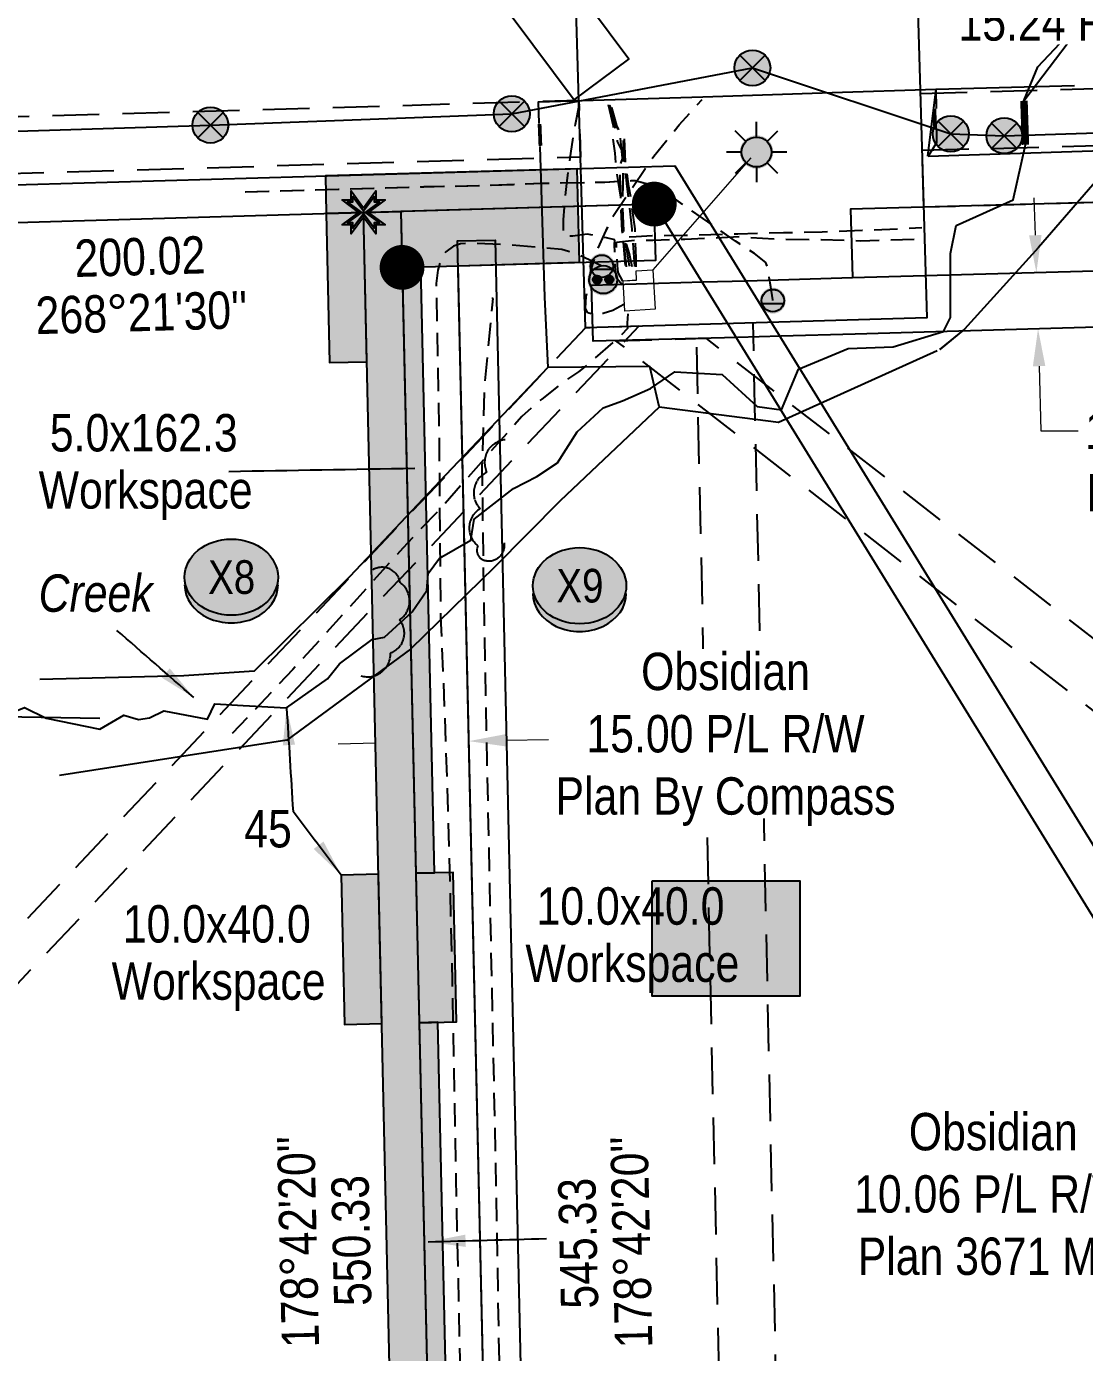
# Model space of a CAD drawing. Extents: x 628501 to 635392, y 5905924 to 5910752.
# Drawn here: x 632006.2 to 632289.5, y 5907118.5 to 5907473.4 of the extents above; entities that cross this region are included whole.
import ezdxf
from ezdxf.enums import TextEntityAlignment as Align

# ---------------------------------------------------------------- set-up
doc = ezdxf.new("R2010")
doc.units = 0
doc.header["$LTSCALE"] = 5
doc.header["$PDSIZE"] = 0.5
for name, pattern in [('0', [1, 1, 0]), ('foc-ACCESSROAD', [3.75, 2.5, -1.25]), ('foc-FLOWLINE', [3.75, 2.5, -1.25]), ('POWERLINE5', [7.8, 2.4, -0.6, 0.6, -0.6, 0.6, -0.6, 2.4]), ('UG_PIPE', [1.875, 1.25, -0.625])]:
    doc.linetypes.add(name, pattern=pattern)
doc.layers.get('Defpoints').update_dxf_attribs({"color": 9})
for name, color, linetype in [('AS-FENCE', 48, 'foc-FENCE'), ('AS-PIPE-UG', 44, 'UG_PIPE'), ('AS-POWER', 104, 'foc-POWER'), ('AS-POWER-EXISTING', 72, 'POWERLINE5'), ('AS-SYMBOL', 7, 'Continuous'), ('AS-UNDERLAY-H', 141, 'Continuous'), ('C-AR', 13, 'foc-ACCESSROAD'), ('C-FLOWLINE', 13, 'foc-FLOWLINE'), ('C-RW', 13, 'Continuous'), ('C-WS', 13, 'foc-ACCESSROAD'), ('C-WS-S', 8, 'Continuous'), ('F-RW', 190, 'Continuous'), ('L-BD', 7, 'Continuous'), ('L-MON', 1, 'Continuous'), ('P-CROSSINGS', 250, 'Continuous'), ('P-IOP3', 10, 'Continuous'), ('P-IOP3-H', 21, 'Continuous'), ('P-LTO', 14, 'Continuous'), ('P-PROPOSED', 10, 'Continuous'), ('P-PROPOSED-H', 21, 'Continuous'), ('P-TEMP-H IOP 3', 41, 'Continuous'), ('P-TEMP_WORKSPACE IOP 3', 46, 'Continuous'), ('T-BUSH', 110, '0'), ('T-CREEK', 160, 'Continuous'), ('T-WATER-T', 170, 'Continuous')]:
    doc.layers.add(name, color=color, linetype=linetype)
for name, color, linetype, lineweight in [('AS-GENERAL', 48, 'Continuous', 18), ('C-AR-T', 13, 'Continuous', 9), ('C-FLOWLINE-T', 13, 'Continuous', 9), ('C-RW-T', 13, 'Continuous', 9), ('P-TEMP-T', 46, 'Continuous', 18), ('T-TIE-T', 201, 'Continuous', 18)]:
    doc.layers.add(name, color=color, linetype=linetype, lineweight=lineweight)
doc.styles.add('80', font='ARIALN.TTF', dxfattribs={"height": 10})
doc.styles.add('80CG', font='ARIALN.TTF', dxfattribs={"height": 10})
doc.styles.add('80L', font='ARIALN.TTF', dxfattribs={"height": 10})
doc.styles.add('Crossing', font='ARIALN.TTF', dxfattribs={"height": 10})
doc.styles.add('foc-LtypeFont', font='ARIALN.TTF', dxfattribs={"height": 7.35})
doc.linetypes.add('foc-FENCE', pattern='A,10,-1,["X",foc-LtypeFont,S=0.2,R=0,X=-0.625,Y=-0.75],-1.24', length=12.24)
doc.linetypes.add('foc-POWER', pattern='A,6,-1,["P",foc-LtypeFont,S=0.2,R=0,X=-0.625,Y=-0.75],-1.24,4', length=12.24)
doc.linetypes.add('foc-POWER_BURIED', pattern='A,10,-1,["P",foc-LtypeFont,S=0.2,R=0,X=-0.425,Y=-0.75],-2', length=13)
doc.linetypes.add('foc-TOPO-flowdirection-NOLINE', pattern='A,0,[">",foc-LtypeFont,S=0.3,R=0,X=0,Y=-0.945],-20,[">",foc-LtypeFont,S=0.3,R=0,X=0,Y=-0.945],0', length=20)
doc.dimstyles.new('Compass 5 000', dxfattribs={"dimscale": 5, "dimtxt": 9, "dimasz": 2, "dimexe": 0.2, "dimexo": 0.0625, "dimgap": 0.5, "dimtad": 0, "dimtih": 1, "dimtoh": 1, "dimzin": 0, "dimdsep": 46, "dimtxsty": '80CG', "dimcen": 0.1, "dimse1": 1, "dimse2": 1, "dimclrd": 256, "dimclrt": 256, "dimaunit": 1, "dimadec": 4, "dimazin": 0, "dimtfac": 0.06, "dimtofl": 0, "dimtmove": 0, "dimatfit": 1, "dimfxl": 0.2, "dimtolj": 1, "dimtzin": 0, "dimlwd": -1, "dimarcsym": 0})

# ---------------------------------------------------------------- blocks, each defined once
blk = doc.blocks.new('POWERPOLE')
h = blk.add_hatch(color=255)
edge = h.paths.add_edge_path()
edge.add_arc((0, 0), 0.96, 0, 360)
at = {"linetype": 'Continuous'}
for p, q in [((0.679, -0.679), (-0.679, 0.679)), ((-0.679, -0.679), (0.679, 0.679))]:
    blk.add_line(p, q, dxfattribs=at)
blk.add_circle((0, 0), 0.96, dxfattribs=at)
blk = doc.blocks.new('*D398')
at = {"layer": 'C-AR-T', "transparency": 16777216}
for p, q in [((631694.14, 5907468.28), (631684.14, 5907468.28)), ((631694.67, 5907450.26), (631694.14, 5907468.28)), ((631695.71, 5907415.04), (631696, 5907405.04))]:
    blk.add_line(p, q, dxfattribs=at)
for points in [[(631696.34, 5907450.31), (631693.01, 5907450.21), (631694.97, 5907440.26)], [(631697.37, 5907415.08), (631694.04, 5907414.99), (631695.41, 5907425.03)]]:
    blk.add_solid(points, dxfattribs=at)
at = {"layer": 'Defpoints', "color": 0, "transparency": 16777216}
for p in [(632065.59, 5907451.13), (631694.97, 5907440.26), (632066.04, 5907435.89)]:
    blk.add_point(p, dxfattribs=at)
at = {"layer": 'C-AR-T', "transparency": 16777216, "insert": (631656.86, 5907468.28), "char_height": 10, "attachment_point": 5, "style": '80CG'}
blk.add_mtext('\\A1;Obsidian\\P15.24 A/R', dxfattribs=at)
blk = doc.blocks.new('*D402')
at = {"layer": 'C-FLOWLINE-T', "transparency": 16777216}
for p, q in [((631960.11, 5907214.73), (631950.11, 5907214.73)), ((631967.38, 5907207.86), (631960.11, 5907214.73)), ((631989.23, 5907187.21), (631996.49, 5907180.34))]:
    blk.add_line(p, q, dxfattribs=at)
for points in [[(631968.52, 5907209.07), (631966.24, 5907206.65), (631974.65, 5907200.99)], [(631990.37, 5907188.42), (631988.08, 5907186), (631981.96, 5907194.08)]]:
    blk.add_solid(points, dxfattribs=at)
at = {"layer": 'Defpoints', "color": 0, "transparency": 16777216}
for p in [(632035.87, 5907265.77), (632043.19, 5907258.86), (631981.96, 5907194.08)]:
    blk.add_point(p, dxfattribs=at)
at = {"layer": 'C-FLOWLINE-T', "transparency": 16777216, "insert": (631898.62, 5907214.73), "char_height": 10, "attachment_point": 5, "style": '80CG'}
blk.add_mtext('\\A1;Obsidian\\P10.06 Flowline R/W', dxfattribs=at)
blk = doc.blocks.new('*D407')
at = {"layer": 'C-FLOWLINE-T', "transparency": 16777216}
for p, q in [((632366.88, 5907482.92), (632356.88, 5907482.92)), ((632367.69, 5907453.65), (632366.88, 5907482.92)), ((632368.66, 5907418.41), (632368.93, 5907408.42))]:
    blk.add_line(p, q, dxfattribs=at)
for points in [[(632369.35, 5907453.7), (632366.02, 5907453.61), (632367.96, 5907443.66)], [(632370.32, 5907418.46), (632366.99, 5907418.37), (632368.38, 5907428.41)]]:
    blk.add_solid(points, dxfattribs=at)
at = {"layer": 'Defpoints', "color": 0, "transparency": 16777216}
for p in [(632367.96, 5907443.66), (632285.67, 5907441.4), (632286.09, 5907426.15)]:
    blk.add_point(p, dxfattribs=at)
at = {"layer": 'C-FLOWLINE-T', "transparency": 16777216, "insert": (632305.39, 5907482.92), "char_height": 10, "attachment_point": 5, "style": '80CG', "bg_fill": 3, "box_fill_scale": 1.1, "bg_fill_color": 256, "bg_fill_true_color": 13158600, "bg_fill_transparency": 0}
blk.add_mtext('\\A1;Obsidian\\P15.24 Flowline R/W', dxfattribs=at)
blk = doc.blocks.new('*D411')
at = {"layer": 'C-RW-T', "transparency": 16777216}
for p, q in [((632348.25, 5907181.87), (632356.77, 5907187.11)), ((632322.65, 5907166.13), (632314.13, 5907160.89)), ((632314.13, 5907160.89), (632304.13, 5907160.89))]:
    blk.add_line(p, q, dxfattribs=at)
for points in [[(632347.38, 5907183.29), (632349.12, 5907180.45), (632339.73, 5907176.63)], [(632321.78, 5907167.55), (632323.52, 5907164.71), (632331.17, 5907171.37)]]:
    blk.add_solid(points, dxfattribs=at)
at = {"layer": 'Defpoints', "color": 0, "transparency": 16777216}
for p in [(632290.47, 5907256.72), (632281.91, 5907251.45), (632339.73, 5907176.63)]:
    blk.add_point(p, dxfattribs=at)
at = {"layer": 'C-RW-T', "transparency": 16777216, "insert": (632265.05, 5907160.89), "char_height": 10, "attachment_point": 5, "style": '80CG'}
blk.add_mtext('\\A1;Obsidian\\P10.06 P/L R/W\\PPlan 3671 MC', dxfattribs=at)
blk = doc.blocks.new('*D412')
at = {"layer": 'C-RW-T', "transparency": 16777216}
for p, q in [((632276.32, 5907417.57), (632276.03, 5907427.57)), ((632277.33, 5907382.53), (632277.82, 5907365.24)), ((632277.82, 5907365.24), (632287.82, 5907365.24))]:
    blk.add_line(p, q, dxfattribs=at)
for points in [[(632277.98, 5907417.62), (632274.65, 5907417.52), (632276.6, 5907407.58)], [(632278.99, 5907382.58), (632275.66, 5907382.48), (632277.04, 5907392.52)]]:
    blk.add_solid(points, dxfattribs=at)
at = {"layer": 'Defpoints', "color": 0, "transparency": 16777216}
for p in [(632295.99, 5907408.13), (632296.42, 5907393.08), (632277.04, 5907392.52)]:
    blk.add_point(p, dxfattribs=at)
at = {"layer": 'C-RW-T', "transparency": 16777216, "insert": (632326.91, 5907365.24), "char_height": 10, "attachment_point": 5, "style": '80CG'}
blk.add_mtext('\\A1;Obsidian\\P15.00 P/L R/W\\PPlan 152 2085', dxfattribs=at)
blk = doc.blocks.new('RISER')
h = blk.add_hatch(color=255)
h.dxf.hatch_style = 1
edge = h.paths.add_edge_path()
edge.add_arc((0, 0), 0.7, 0, 360)
blk.add_hatch(color=13).paths.add_polyline_path([(0.581, -0.15), (-0.581, -0.15, 0.774597)])
at = {"color": 13}
blk.add_line((-0.581, -0.15), (0.581, -0.15), dxfattribs=at)
blk.add_circle((0, 0), 0.6, dxfattribs=at)
blk = doc.blocks.new('GAS')
h = blk.add_hatch(color=255)
h.dxf.hatch_style = 1
edge = h.paths.add_edge_path()
edge.add_arc((0, 0), 0.9, 0, 360)
for p, q in [((0, 0.808), (0, 1.616)), ((-0.571, 0.571), (-1.142, 1.142)), ((0.571, 0.571), (1.142, 1.142)), ((-0.808, 0), (-1.616, 0)), ((1.616, 0), (0.808, 0)), ((-0.571, -0.571), (-1.142, -1.142)), ((1.142, -1.142), (0.571, -0.571)), ((0, -0.808), (0, -1.616))]:
    blk.add_line(p, q)
blk.add_circle((0, 0), 0.8)
blk = doc.blocks.new('PIG')
h = blk.add_hatch(color=255)
h.dxf.hatch_style = 1
edge = h.paths.add_edge_path()
edge.add_arc((0, 0), 0.85, 0, 360)
at = {"layer": 'AS-SYMBOL'}
h = blk.add_hatch(color=13, dxfattribs=at)
h.dxf.hatch_style = 1
h.paths.add_polyline_path([(-0.101, 0.005, 1), (-0.551, 0.005, 1)])
h = blk.add_hatch(color=13, dxfattribs=at)
h.dxf.hatch_style = 1
h.paths.add_polyline_path([(0.101, 0.005, 1), (0.551, 0.005, 1)])
at = {"layer": 'AS-SYMBOL', "color": 13}
for centre, radius in [((0, 0), 0.75), ((-0.326, 0.005), 0.225), ((0.326, 0.005), 0.225)]:
    blk.add_circle(centre, radius, dxfattribs=at)
blk = doc.blocks.new('fdia')
at = {"color": 255, "const_width": 1}
blk.add_lwpolyline([(-0.5, 0, 1), (0.5, 0, 1)], format="xyb", close=True, dxfattribs=at)
blk = doc.blocks.new('Fdiaa')
blk.add_blockref('fdia', (0, 0))
blk = doc.blocks.new('fdib')
at = {"color": 1, "const_width": 1.6}
blk.add_lwpolyline([(-0.4, 0, 1), (0.4, 0, 1)], format="xyb", close=True, dxfattribs=at)
at = {"color": 1}
blk.add_circle((0, 0), 0.8, dxfattribs=at)
blk = doc.blocks.new('Fdibb')
blk.add_blockref('fdib', (0, 0))
blk = doc.blocks.new('fdicc')
for name in ['Fdibb', 'Fdiaa']:
    blk.add_blockref(name, (0, 0))
blk = doc.blocks.new('FDI')
blk.add_blockref('fdicc', (0, 0))
blk = doc.blocks.new('xing2')
h = blk.add_hatch(color=50)
h.dxf.hatch_style = 1
edge = h.paths.add_edge_path()
edge.add_ellipse((0, 0), major_axis=(-12.5, 0), ratio=0.816297, start_angle=0, end_angle=360)
h = blk.add_hatch(color=250)
h.dxf.hatch_style = 1
edge = h.paths.add_edge_path()
edge.add_ellipse((0, -2.05), major_axis=(-12.5, 0), ratio=0.816297, start_angle=0, end_angle=180)
edge.add_line((12.5, -2.05), (12.5, 0))
edge.add_ellipse((0, 0), major_axis=(-12.5, 0), ratio=0.816297, start_angle=0, end_angle=180, ccw=False)
edge.add_line((-12.5, 0), (-12.5, -2.05))
at = {"color": 250}
blk.add_ellipse((0, 0), major_axis=(-12.5, 0), ratio=0.816297, dxfattribs=at)
blk.add_ellipse((0, -2.05), major_axis=(-12.5, 0), ratio=0.816297, start_param=0, end_param=3.141593, dxfattribs=at)
at = {"color": 250, "style": 'Crossing'}
blk.add_attdef('CROSSING', text='', height=9, dxfattribs=at).set_placement((0.09, 0.02), align=Align.MIDDLE_CENTER)
at = {"color": 250, "style": 'Crossing', "flags": 1}
for tag, p in [('OWNER', (0.09, -12.49)), ('DESCRIPTION', (0.09, -25.77)), ('LOCATION', (0.09, -39.3)), ('DWG_REF', (0.09, -52.84))]:
    blk.add_attdef(tag, text='', height=9, dxfattribs=at).set_placement(p, align=Align.MIDDLE_CENTER)
blk = doc.blocks.new('*D549')
at = {"layer": 'C-RW-T', "transparency": 16777216}
for p, q in [((632134.65, 5907282.39), (632146.01, 5907282.64)), ((632099.66, 5907281.6), (632089.66, 5907281.37))]:
    blk.add_line(p, q, dxfattribs=at)
for points in [[(632099.62, 5907283.26), (632099.7, 5907279.93), (632109.66, 5907281.82)], [(632134.61, 5907284.05), (632134.68, 5907280.72), (632124.65, 5907282.16)]]:
    blk.add_solid(points, dxfattribs=at)
at = {"layer": 'Defpoints', "color": 0, "transparency": 16777216}
for p in [(632109.66, 5907281.82), (632110.47, 5907245.9), (632125.46, 5907246.24)]:
    blk.add_point(p, dxfattribs=at)
at = {"layer": 'C-RW-T', "transparency": 16777216, "insert": (632193.37, 5907282.64), "char_height": 10, "attachment_point": 5, "style": '80CG', "bg_fill": 3, "box_fill_scale": 1.1, "bg_fill_color": 256, "bg_fill_true_color": 13158600, "bg_fill_transparency": 0}
blk.add_mtext('\\A1;Obsidian\\P15.00 P/L R/W\\PPlan By Compass', dxfattribs=at)
blk = doc.blocks.new('FH WS LABEL')
at = {"layer": 'P-TEMP-T', "style": '80'}
for tag, p in [('SIZE_001', (-25.49, 3.38)), ('Workspace_001', (-28.48, -11.93))]:
    blk.add_attdef(tag, p, '', height=10, dxfattribs=at)
blk = doc.blocks.new('TEMP')
h = blk.add_hatch(color=255)
h.dxf.hatch_style = 1
h.paths.add_polyline_path([(0, 0.251), (-0.666, 1.152), (-0.666, 0.666), (-1.152, 0.666), (-0.251, 0), (-1.152, -0.666), (-0.666, -0.666), (-0.666, -1.152), (0, -0.251), (0.666, -1.152), (0.666, -0.666), (1.152, -0.666), (0.251, 0), (1.152, 0.666), (0.666, 0.666), (0.666, 1.152)])
h.paths.add_polyline_path([(0.566, 0.849), (0.566, 0.566), (0.849, 0.566), (0.083, 0), (0.849, -0.566), (0.566, -0.566), (0.566, -0.849), (0, -0.083), (-0.566, -0.849), (-0.566, -0.566), (-0.849, -0.566), (-0.083, 0), (-0.849, 0.566), (-0.566, 0.566), (-0.566, 0.849), (0, 0.083)], flags=16)
h = blk.add_hatch(color=1)
h.dxf.hatch_style = 1
h.paths.add_polyline_path([(0, 0.083), (-0.566, 0.849), (-0.566, 0.566), (-0.849, 0.566), (-0.083, 0), (-0.849, -0.566), (-0.566, -0.566), (-0.566, -0.849), (0, -0.083), (0.566, -0.849), (0.566, -0.566), (0.849, -0.566), (0.083, 0), (0.849, 0.566), (0.566, 0.566), (0.566, 0.849)])
at = {"color": 1}
for p, q in [((-0.083, 0), (0.083, 0)), ((0, 0.083), (0, -0.083))]:
    blk.add_line(p, q, dxfattribs=at)
at = {"color": 255, "flags": 128}
blk.add_lwpolyline([(-0.251, 0), (-1.152, 0.666), (-0.666, 0.666), (-0.666, 1.152), (0, 0.251), (0.666, 1.152), (0.666, 0.666), (1.152, 0.666), (0.251, 0), (1.152, -0.666), (0.666, -0.666), (0.666, -1.152), (0, -0.251), (-0.666, -1.152), (-0.666, -0.666), (-1.152, -0.666)], close=True, dxfattribs=at)
at = {"color": 1, "flags": 128}
blk.add_lwpolyline([(-0.083, 0), (-0.849, 0.566), (-0.566, 0.566), (-0.566, 0.849), (0, 0.083), (0.566, 0.849), (0.566, 0.566), (0.849, 0.566), (0.083, 0), (0.849, -0.566), (0.566, -0.566), (0.566, -0.849), (0, -0.083), (-0.566, -0.849), (-0.566, -0.566), (-0.849, -0.566)], close=True, dxfattribs=at)

msp = doc.modelspace()

# ---------------------------------------------------------------- hatches: boundary and pattern name
at = {"layer": 'AS-UNDERLAY-H'}
h = msp.add_hatch(color=256, dxfattribs=at)
h.dxf.hatch_style = 1
h.paths.add_polyline_path([(632173.687, 5907244.736), (632213.239, 5907244.736), (632213.239, 5907213.864), (632173.687, 5907213.864)])
at = {"layer": 'P-IOP3-H'}
h = msp.add_hatch(color=256, dxfattribs=at)
h.dxf.hatch_style = 1
h.paths.add_polyline_path([(632119.108, 5906863.951), (632106.444, 5907423.96), (632096.451, 5907423.674), (632108.89, 5906873.643), (631666.084, 5906860.23), (631667.283, 5906820.663), (631677.275, 5906820.961), (631676.379, 5906850.54)])
at = {"layer": 'P-PROPOSED-H'}
h = msp.add_hatch(color=256, dxfattribs=at)
h.dxf.hatch_style = 1
h.paths.add_polyline_path([(631676.379, 5906850.54), (632119.108, 5906863.951), (632106.444, 5907423.96), (632096.451, 5907423.674), (632108.89, 5906873.643), (631666.084, 5906860.23), (631668.316, 5906786.562), (631619.336, 5906785.2), (631619.613, 5906775.207), (631678.612, 5906776.848)])
at = {"layer": 'P-TEMP-H IOP 3'}
h = msp.add_hatch(color=256, dxfattribs=at)
h.dxf.hatch_style = 1
h.paths.add_polyline_path([(632086.458, 5907423.388), (632106.444, 5907423.96), (632106.783, 5907408.966), (632154.317, 5907410.328), (632153.608, 5907435.371), (632086.231, 5907433.439)])
h = msp.add_hatch(color=256, dxfattribs=at)
h.dxf.hatch_style = 1
h.paths.add_polyline_path([(632096.451, 5907423.674), (632086.458, 5907423.388), (632087.361, 5907383.471), (632097.355, 5907383.697)])
h = msp.add_hatch(color=256, dxfattribs=at)
h.dxf.hatch_style = 1
h.paths.add_polyline_path([(632106.783, 5907408.966), (632110.451, 5907246.779), (632115.448, 5907246.892), (632111.78, 5907409.109)])
h = msp.add_hatch(color=256, dxfattribs=at)
h.dxf.hatch_style = 1
h.paths.add_polyline_path([(632090.462, 5907246.327), (632091.366, 5907206.35), (632101.361, 5907206.576), (632100.457, 5907246.553)])
h = msp.add_hatch(color=256, dxfattribs=at)
h.dxf.hatch_style = 1
h.paths.add_polyline_path([(632110.451, 5907246.779), (632111.355, 5907206.802), (632121.349, 5907207.028), (632120.445, 5907247.005)])
h = msp.add_hatch(color=256, dxfattribs=at)
h.dxf.hatch_style = 1
h.paths.add_polyline_path([(632111.355, 5907206.802), (632119.108, 5906863.951), (631676.379, 5906850.54), (631676.833, 5906835.552), (631681.829, 5906835.703), (631681.527, 5906845.695), (632124.217, 5906859.105), (632116.352, 5907206.915)])

# ---------------------------------------------------------------- linework, layer by layer
at = {"layer": 'AS-FENCE', "flags": 128}
for points in [[(632143.471, 5907447.499), (632143.301, 5907453.244), (632187.269, 5907454.622), (632221.917, 5907455.753), (632249.66, 5907456.632), (632249.765, 5907451.468)], [(632143.472, 5907447.502), (632143.302, 5907453.247), (632187.27, 5907454.624), (632221.918, 5907455.756), (632249.662, 5907456.635), (632249.766, 5907451.47)], [(632247.549, 5907438.697), (632249.772, 5907456.652), (632286.841, 5907457.63)], [(632249.771, 5907456.65), (632286.84, 5907457.628)], [(632249.847, 5907445.854), (632249.88, 5907442.277), (632247.582, 5907438.728)], [(632249.848, 5907445.857), (632249.881, 5907442.279), (632247.583, 5907438.73)], [(632145.844, 5907382.206), (632144.951, 5907400.966), (632143.71, 5907441.319)], [(632145.845, 5907382.209), (632144.952, 5907400.968), (632143.711, 5907441.322)], [(632247.582, 5907438.728), (632299.849, 5907440.404)], [(632299.849, 5907440.404), (632277.139, 5907414.26), (632257.366, 5907392.395), (632250.703, 5907386.956)], [(632299.85, 5907440.407), (632277.14, 5907414.262), (632257.367, 5907392.397), (632250.704, 5907386.958)], [(632250.07, 5907386.639), (632207.563, 5907367.429), (632175.577, 5907371.549), (632149.098, 5907346.499), (632131.504, 5907328.689), (632109.001, 5907306.775), (632075.877, 5907282.419), (632015.074, 5907272.95)], [(632250.071, 5907386.642), (632207.564, 5907367.431), (632175.578, 5907371.552), (632149.099, 5907346.502), (632131.505, 5907328.691), (632109.002, 5907306.777), (632075.878, 5907282.421), (632015.075, 5907272.953)], [(632175.596, 5907371.731), (632173.076, 5907382.397), (632145.829, 5907382.143), (632118.425, 5907353.39), (632092.814, 5907326.264), (632067.216, 5907300.865), (632048.335, 5907299.644), (632009.78, 5907298.685)], [(632175.597, 5907371.733), (632173.078, 5907382.399), (632145.83, 5907382.145), (632118.426, 5907353.392), (632092.815, 5907326.267), (632067.217, 5907300.867), (632048.335, 5907299.646), (632009.781, 5907298.687)]]:
    msp.add_lwpolyline(points, dxfattribs=at)
at = {"layer": 'AS-GENERAL', "flags": 128}
for points, const_width in [([(632273.277, 5907453.532), (632273.656, 5907441.788)], 1.999), ([(632249.29, 5907451.394), (632249.5, 5907445.852)], 1), ([(632143.583, 5907447.318), (632143.815, 5907441.492)], 1)]:
    msp.add_lwpolyline(points, dxfattribs=dict(at, const_width=const_width))
for points in [[(632273.658, 5907441.79), (632273.278, 5907453.534)], [(632200.137, 5907438.328), (632173.897, 5907408.274), (632174.561, 5907397.782), (632166.427, 5907397.276), (632165.932, 5907405.337), (632169.564, 5907405.587), (632169.454, 5907408.005)]]:
    msp.add_lwpolyline(points, dxfattribs=at)
msp.add_lwpolyline([(632169.453, 5907408.002), (632173.896, 5907408.271), (632174.56, 5907397.779), (632166.426, 5907397.274), (632165.931, 5907405.335), (632169.563, 5907405.584), (632169.453, 5907408.002)], close=True, dxfattribs=at)
at = {"layer": 'AS-PIPE-UG', "flags": 128}
for points in [[(632166.155, 5907399.055), (632163.211, 5907397.44), (632160.641, 5907396.651), (632158.488, 5907396.235), (632156.541, 5907396.809), (632155.922, 5907397.99), (632156.101, 5907401.197), (632156.827, 5907405.058), (632157.302, 5907408.145), (632159.256, 5907414.037), (632161, 5907417.881), (632163.079, 5907422.395), (632174.176, 5907438.746), (632180.965, 5907447.126), (632187.083, 5907453.907)], [(632166.156, 5907399.057), (632163.213, 5907397.443), (632160.642, 5907396.654), (632158.489, 5907396.238), (632156.542, 5907396.812), (632155.923, 5907397.993), (632156.102, 5907401.199), (632156.828, 5907405.061), (632157.303, 5907408.148), (632159.257, 5907414.04), (632161.001, 5907417.883), (632163.08, 5907422.398), (632174.177, 5907438.749), (632180.966, 5907447.128), (632187.085, 5907453.909)], [(632166.895, 5907409.109), (632166.534, 5907412.513), (632165.861, 5907418.757), (632165.633, 5907426.195), (632164.068, 5907435.968), (632163.82, 5907439.503), (632163.216, 5907444.065), (632163.404, 5907446.734), (632161.86, 5907453.012)], [(632166.896, 5907409.112), (632166.535, 5907412.516), (632165.862, 5907418.76), (632165.634, 5907426.197), (632164.069, 5907435.97), (632163.822, 5907439.506), (632163.217, 5907444.067), (632163.406, 5907446.737), (632161.861, 5907453.015)], [(632169.091, 5907409.21), (632168.337, 5907419.166), (632167.421, 5907427.654), (632167.067, 5907430.577), (632166.169, 5907439.26), (632164.493, 5907442.657), (632163.662, 5907446.837), (632162.085, 5907453.036)], [(632169.092, 5907409.212), (632168.338, 5907419.168), (632167.422, 5907427.656), (632167.068, 5907430.579), (632166.17, 5907439.262), (632164.494, 5907442.66), (632163.663, 5907446.84), (632162.086, 5907453.038)], [(632167.656, 5907409.303), (632167.12, 5907412.584), (632166.117, 5907418.753), (632165.841, 5907426.213), (632166.047, 5907435.876), (632165.285, 5907443.559), (632163.846, 5907446.782), (632162.172, 5907453.087)], [(632167.657, 5907409.305), (632167.121, 5907412.586), (632166.118, 5907418.756), (632165.842, 5907426.215), (632166.049, 5907435.879), (632165.286, 5907443.562), (632163.847, 5907446.784), (632162.173, 5907453.089)], [(632169.416, 5907409.153), (632169.426, 5907411.469), (632169.143, 5907419.303), (632167.995, 5907427.707), (632167.515, 5907430.634), (632166.694, 5907436.099), (632166.468, 5907439.339), (632166.347, 5907443.378), (632164.069, 5907446.823), (632162.255, 5907453.096)], [(632169.417, 5907409.155), (632169.427, 5907411.471), (632169.144, 5907419.306), (632167.996, 5907427.709), (632167.516, 5907430.637), (632166.696, 5907436.101), (632166.469, 5907439.341), (632166.348, 5907443.38), (632164.07, 5907446.826), (632162.256, 5907453.098)], [(632168.341, 5907409.119), (632167.689, 5907412.58), (632165.659, 5907418.706), (632165.335, 5907426.365), (632165.111, 5907436.324), (632165.868, 5907438.27), (632165.925, 5907439.311), (632166.045, 5907443.354), (632164.291, 5907446.901), (632162.578, 5907453.063)], [(632168.342, 5907409.122), (632167.69, 5907412.582), (632165.66, 5907418.709), (632165.336, 5907426.368), (632165.112, 5907436.327), (632165.869, 5907438.272), (632165.926, 5907439.314), (632166.046, 5907443.357), (632164.292, 5907446.904), (632162.579, 5907453.066)], [(632165.785, 5907404.242), (632164.19, 5907406.082), (632163.805, 5907409.069), (632163.657, 5907414.994), (632163.739, 5907416.336), (632161.472, 5907416.878), (632156.308, 5907417.845), (632152.466, 5907417.334), (632150.002, 5907417.346), (632149.988, 5907421.705), (632150.848, 5907431.421), (632151.962, 5907439.405), (632153.168, 5907447.264), (632154.297, 5907452.734)], [(632165.786, 5907404.245), (632164.192, 5907406.084), (632163.806, 5907409.071), (632163.658, 5907414.996), (632163.74, 5907416.339), (632161.474, 5907416.88), (632156.309, 5907417.848), (632152.467, 5907417.336), (632150.003, 5907417.348), (632149.989, 5907421.707), (632150.849, 5907431.423), (632151.963, 5907439.408), (632153.169, 5907447.266), (632154.298, 5907452.736)], [(632206.03, 5907400.059), (632206.043, 5907400.247), (632205.542, 5907403.75), (632204.534, 5907409.164), (632204.185, 5907410.239), (632201.089, 5907412.698), (632196.072, 5907415.975), (632188.675, 5907421.148), (632182.774, 5907425.161), (632175.433, 5907430.457), (632169.169, 5907432.155), (632161.095, 5907431.706), (632144.177, 5907431.412), (632129.118, 5907430.789), (632112.575, 5907430.478), (632089.772, 5907429.801), (632063.427, 5907429.074)], [(632206.044, 5907400.249), (632205.543, 5907403.753), (632204.535, 5907409.167), (632204.186, 5907410.241), (632201.09, 5907412.7), (632196.074, 5907415.977), (632188.677, 5907421.15), (632182.775, 5907425.164), (632175.435, 5907430.46), (632169.17, 5907432.157), (632161.096, 5907431.708), (632144.178, 5907431.414), (632129.119, 5907430.792), (632112.576, 5907430.48), (632089.773, 5907429.803), (632063.428, 5907429.076)], [(632166.567, 5907409.427), (632166.347, 5907412.626), (632165.868, 5907417.064), (632169.432, 5907417.199), (632173.76, 5907417.472), (632182.451, 5907417.56), (632196.636, 5907417.973), (632208.85, 5907418.285), (632219.238, 5907418.489), (632229.976, 5907418.888), (632245.918, 5907419.608)], [(632166.568, 5907409.429), (632166.348, 5907412.628), (632165.869, 5907417.067), (632169.433, 5907417.202), (632173.761, 5907417.475), (632182.452, 5907417.563), (632196.637, 5907417.976), (632208.851, 5907418.287), (632219.239, 5907418.491), (632229.977, 5907418.891), (632245.919, 5907419.61)], [(632160.229, 5907409.263), (632157.928, 5907410.454), (632154.817, 5907411.941), (632152.724, 5907412.712), (632151.354, 5907413.247), (632149.571, 5907413.756), (632144.943, 5907414.12), (632134.07, 5907415.079), (632125.174, 5907415.47), (632122.438, 5907415.267), (632120.543, 5907414.66), (632118.492, 5907413.13), (632117.304, 5907411.686), (632116.387, 5907408.229), (632115.905, 5907404.687), (632116.167, 5907391.711), (632116.7, 5907361.926), (632117.049, 5907315.408), (632117.812, 5907298.875), (632119.054, 5907263.71), (632120.193, 5907217.852), (632121.168, 5907164.915), (632122.283, 5907114.215), (632122.717, 5907077.954), (632123.417, 5907040.64), (632124.619, 5906984.417), (632125.388, 5906947.062), (632126.344, 5906908.674), (632126.986, 5906888.769), (632127.152, 5906871.472), (632126.687, 5906863.97), (632126.188, 5906861.98), (632125.458, 5906860.715), (632123.821, 5906858.905), (632121.202, 5906857.734), (632116.604, 5906856.989), (632110.48, 5906856.421), (632094.254, 5906855.553), (632068.904, 5906854.972), (632036.678, 5906853.458), (631991.628, 5906851.718), (631948.216, 5906850.61), (631890.584, 5906849.195), (631850.622, 5906848.092), (631784.406, 5906846.134), (631743.634, 5906844.779), (631683.115, 5906843.594), (631669.537, 5906842.946), (631666.411, 5906842.709), (631662.441, 5906841.715), (631660.588, 5906840.026), (631659.861, 5906837.986), (631659.023, 5906832.949), (631659.53, 5906824.207), (631660.244, 5906812.902), (631660.301, 5906803.523), (631659.629, 5906800.418), (631657.937, 5906796.579), (631655.974, 5906795.062), (631650.987, 5906793.942), (631638.604, 5906793.516), (631618.808, 5906792.912), (631587.987, 5906792.205), (631555.763, 5906791.042), (631529.241, 5906789.981), (631504.541, 5906789.301), (631486.998, 5906787.907), (631482.716, 5906786.84), (631479.693, 5906785.601), (631477.455, 5906784.035), (631472.801, 5906779.223), (631457.312, 5906762.821), (631453.787, 5906758.567), (631450.481, 5906753.368), (631447.602, 5906747.707), (631444.958, 5906739.938), (631443.897, 5906728.449), (631444.084, 5906716.002), (631445.092, 5906679.763), (631445.385, 5906633.137), (631446.161, 5906612.36)], [(632160.229, 5907409.263), (632157.928, 5907410.454), (632154.817, 5907411.941), (632152.724, 5907412.712), (632151.354, 5907413.247), (632149.571, 5907413.756), (632144.943, 5907414.12), (632134.07, 5907415.079), (632125.174, 5907415.47), (632122.438, 5907415.267), (632120.543, 5907414.66), (632118.492, 5907413.13), (632117.304, 5907411.686), (632116.387, 5907408.229), (632115.905, 5907404.687), (632116.167, 5907391.711), (632116.7, 5907361.926), (632117.049, 5907315.408), (632117.812, 5907298.875), (632119.054, 5907263.71), (632120.193, 5907217.852), (632121.168, 5907164.915), (632122.283, 5907114.215), (632122.717, 5907077.954), (632123.417, 5907040.64), (632124.619, 5906984.417), (632125.388, 5906947.062), (632126.344, 5906908.674), (632126.986, 5906888.769), (632127.152, 5906871.472), (632126.687, 5906863.97), (632126.188, 5906861.98), (632125.458, 5906860.715), (632123.821, 5906858.905), (632121.202, 5906857.734), (632116.604, 5906856.989), (632110.48, 5906856.421), (632094.254, 5906855.553), (632068.904, 5906854.972), (632036.678, 5906853.458), (631991.628, 5906851.718), (631948.216, 5906850.61), (631890.584, 5906849.195), (631850.622, 5906848.092), (631784.406, 5906846.134), (631743.634, 5906844.779), (631683.115, 5906843.594), (631669.537, 5906842.946), (631666.411, 5906842.709), (631662.441, 5906841.715), (631660.588, 5906840.026), (631659.861, 5906837.986), (631659.023, 5906832.949), (631659.53, 5906824.207), (631660.244, 5906812.902), (631660.301, 5906803.523), (631659.629, 5906800.418), (631657.937, 5906796.579), (631655.974, 5906795.062), (631650.987, 5906793.942), (631638.604, 5906793.516), (631618.808, 5906792.912), (631587.987, 5906792.205), (631555.763, 5906791.042), (631529.241, 5906789.981), (631504.541, 5906789.301), (631486.998, 5906787.907), (631482.716, 5906786.84), (631479.693, 5906785.601), (631477.455, 5906784.035), (631472.801, 5906779.223), (631457.312, 5906762.821), (631453.787, 5906758.567), (631450.481, 5906753.368), (631447.602, 5906747.707), (631444.958, 5906739.938), (631443.897, 5906728.449), (631444.084, 5906716.002), (631445.092, 5906679.763), (631445.385, 5906633.137), (631446.161, 5906612.36)], [(632165.843, 5907405.244), (632164.591, 5907407.565), (632164.43, 5907409.441), (632164.158, 5907415.707), (632169.242, 5907416.267), (632173.892, 5907416.261), (632182.443, 5907416.535), (632196.985, 5907417.191), (632208.718, 5907416.506), (632219, 5907416.388), (632229.5, 5907416.097), (632245.305, 5907416.515)], [(632165.844, 5907405.247), (632164.592, 5907407.568), (632164.431, 5907409.444), (632164.159, 5907415.71), (632169.243, 5907416.269), (632173.894, 5907416.264), (632182.444, 5907416.538), (632196.986, 5907417.194), (632208.719, 5907416.508), (632219.002, 5907416.391), (632229.502, 5907416.099), (632245.306, 5907416.517)], [(632138.893, 5906844.371), (632138.769, 5906847.91), (632138.637, 5906859.126), (632138.364, 5906877.38), (632137.502, 5906906.149), (632136.62, 5906955.353), (632135.633, 5906992.345), (632134.62, 5907047.511), (632132.927, 5907110.5), (632131.856, 5907169.642), (632130.6, 5907228.155), (632129.558, 5907277.176), (632128.631, 5907323.626), (632128.249, 5907356.03), (632128.907, 5907377.459), (632131.165, 5907400.619), (632130.786, 5907400.669)], [(632138.894, 5906844.372), (632138.77, 5906847.911), (632138.638, 5906859.127), (632138.366, 5906877.382), (632137.503, 5906906.15), (632136.621, 5906955.355), (632135.634, 5906992.347), (632134.621, 5907047.513), (632132.928, 5907110.502), (632131.857, 5907169.644), (632130.601, 5907228.157), (632129.559, 5907277.178), (632128.632, 5907323.628), (632128.25, 5907356.033), (632128.908, 5907377.461), (632131.166, 5907400.622), (632130.787, 5907400.672)], [(632167.253, 5907396.517), (632167.001, 5907393.998), (632167.125, 5907392.571), (632164.71, 5907390.133), (632156.805, 5907383.23), (632154.017, 5907381.044), (632150.313, 5907378.473), (632144.151, 5907373.728), (632138.801, 5907369.068), (632117.758, 5907345.177), (632106.973, 5907333.846), (632094.66, 5907320.122), (632077.505, 5907301.318), (632061.309, 5907284.188)], [(632167.254, 5907396.519), (632167.002, 5907394.001), (632167.126, 5907392.574), (632164.711, 5907390.136), (632156.806, 5907383.232), (632154.018, 5907381.046), (632150.314, 5907378.476), (632144.152, 5907373.73), (632138.802, 5907369.071), (632117.759, 5907345.179), (632106.974, 5907333.848), (632094.661, 5907320.124), (632077.506, 5907301.32), (632061.31, 5907284.19)]]:
    msp.add_lwpolyline(points, dxfattribs=at)
at = {"layer": 'AS-POWER', "linetype": 'foc-POWER_BURIED', "flags": 128}
msp.add_lwpolyline([(631471.506, 5907428.956), (632055.457, 5907447.037), (632136.151, 5907450.058), (632200.574, 5907462.343), (632253.69, 5907444.706), (632268.008, 5907444.199), (632353.365, 5907446.95), (632498.146, 5907449.448)], dxfattribs=at)
at = {"layer": 'AS-UNDERLAY-H'}
msp.add_lwpolyline([(632173.687, 5907244.736), (632213.239, 5907244.736), (632213.239, 5907213.864), (632173.687, 5907213.864)], close=True, dxfattribs=at)
at = {"layer": 'C-AR', "flags": 128}
msp.add_lwpolyline([(632245.579, 5907455.537), (632497.789, 5907462.465)], dxfattribs=at)
msp.add_lwpolyline([(631600.902, 5907437.508), (632154.125, 5907453.72), (632154.571, 5907438.486), (631601.334, 5907422.274)], close=True, dxfattribs=at)
at = {"layer": 'C-FLOWLINE'}
msp.add_lwpolyline([(632498.632, 5907431.99), (632246.444, 5907425.061), (632245.997, 5907440.308), (632498.208, 5907447.236)], dxfattribs=at)
at = {"layer": 'C-FLOWLINE', "flags": 128}
for points in [[(632429.658, 5906316.263), (632279.259, 5906567.914), (632218.261, 5906629.51), (631827.376, 5906216.261), (631816.308, 5906226.73), (632207.788, 5906640.608), (632200.791, 5906690.46), (632185.55, 5907393.654)], [(632428.809, 5906347.381), (632291.387, 5906577.319), (632222.257, 5906647.126), (632215.981, 5906691.847), (632200.779, 5907394.101)], [(632507.226, 5907123.446), (632164.041, 5907389.34), (632188.058, 5907390.004), (632506.677, 5907143.158)]]:
    msp.add_lwpolyline(points, dxfattribs=at)
msp.add_lwpolyline([(631853.653, 5907072.965), (631854.045, 5907058.734), (632170.147, 5907393.203), (632155.911, 5907392.786)], close=True, dxfattribs=at)
at = {"layer": 'C-RW', "flags": 128}
for points in [[(631944.23, 5907733.631), (632017.199, 5907635.719), (632067.41, 5907568.357), (632076.496, 5907556.166), (632085.342, 5907544.301), (632091.488, 5907536.056), (632152.818, 5907453.79), (632167.475, 5907464.718), (632151.389, 5907486.295), (632149.593, 5907488.704), (632106.699, 5907546.241), (632100.681, 5907554.313), (632091.707, 5907566.351), (632082.635, 5907578.522), (632039.516, 5907636.375), (631966.548, 5907734.285)], [(632454.641, 5906350.972), (632435.407, 5906843.295), (632434.46, 5906867.877), (632434.072, 5906877.925), (632428.886, 5907012.502), (632174.285, 5907425.901), (631997.319, 5907420.738), (631915.955, 5907418.525), (631931.634, 5907429.023), (632179.802, 5907436.12), (632438.832, 5907015.524), (632444.124, 5906878.204), (632444.512, 5906868.156), (632445.455, 5906843.686), (632464.645, 5906352.438)], [(632498.632, 5907431.993), (632398.671, 5907429.247), (632226.863, 5907424.522), (632227.365, 5907406.247), (632399.181, 5907410.972), (632499.141, 5907413.718)], [(632499.557, 5907398.793), (632400.807, 5907396.093), (632228.072, 5907391.113), (632208.144, 5907390.561), (632196.535, 5907390.239), (632157.965, 5907389.172), (632157.518, 5907404.177), (632187.417, 5907405.064), (632199.011, 5907405.407), (632227.365, 5907406.247), (632399.181, 5907410.972), (632499.141, 5907413.718)]]:
    msp.add_lwpolyline(points, dxfattribs=at)
msp.add_lwpolyline([(631619.369, 5906785.165), (631668.317, 5906786.528), (631666.841, 5906835.207), (632134.432, 5906849.406), (632121.773, 5907409.394), (632174.719, 5907410.911), (632174.29, 5907425.9), (632106.444, 5907423.956), (632119.104, 5906863.943), (631651.399, 5906849.74), (631652.873, 5906801.099), (631618.953, 5906800.154)], close=True, dxfattribs=at)
at = {"layer": 'C-WS', "linetype": 'ByBlock', "flags": 128}
msp.add_lwpolyline([(632153.232, 5907484.186), (632244.633, 5907486.865), (632247.311, 5907395.464), (632155.911, 5907392.786)], close=True, dxfattribs=at)
at = {"layer": 'F-RW', "flags": 128}
msp.add_lwpolyline([(632144.488, 5906849.751), (632134.435, 5906849.446), (632121.622, 5907416.058), (632131.676, 5907416.285)], close=True, dxfattribs=at)
at = {"layer": 'P-IOP3', "flags": 128}
msp.add_lwpolyline([(631677.275, 5906820.961), (631667.283, 5906820.663), (631666.084, 5906860.23), (632108.89, 5906873.643), (632096.451, 5907423.674), (632106.444, 5907423.96), (632119.108, 5906863.951), (631676.379, 5906850.54)], close=True, dxfattribs=at)
at = {"layer": 'P-LTO', "flags": 128}
msp.add_lwpolyline([(631666.084, 5906860.23), (632108.89, 5906873.643), (632096.451, 5907423.674), (632106.444, 5907423.96), (632119.108, 5906863.951), (631676.379, 5906850.54), (631678.612, 5906776.848), (631619.613, 5906775.207), (631619.336, 5906785.2), (631668.316, 5906786.562)], close=True, dxfattribs=at)
at = {"layer": 'P-PROPOSED', "flags": 128}
msp.add_lwpolyline([(631666.084, 5906860.23), (632108.89, 5906873.643), (632096.451, 5907423.674), (632106.444, 5907423.96), (632119.108, 5906863.951), (631676.379, 5906850.54), (631678.612, 5906776.848), (631619.613, 5906775.207), (631619.336, 5906785.2), (631668.316, 5906786.562)], close=True, dxfattribs=at)
at = {"layer": 'P-TEMP_WORKSPACE IOP 3', "flags": 128}
for points in [[(632086.458, 5907423.388), (632106.444, 5907423.96), (632106.783, 5907408.966), (632154.317, 5907410.328), (632153.608, 5907435.371), (632086.231, 5907433.439)], [(632096.451, 5907423.674), (632086.458, 5907423.388), (632087.361, 5907383.471), (632097.355, 5907383.697)], [(632106.783, 5907408.966), (632110.451, 5907246.779), (632115.448, 5907246.892), (632111.78, 5907409.109)], [(632090.462, 5907246.327), (632091.366, 5907206.35), (632101.361, 5907206.576), (632100.457, 5907246.553)], [(632110.451, 5907246.779), (632111.355, 5907206.802), (632121.349, 5907207.028), (632120.445, 5907247.005)], [(632111.355, 5907206.802), (632119.108, 5906863.951), (631676.379, 5906850.54), (631676.833, 5906835.552), (631681.829, 5906835.703), (631681.527, 5906845.695), (632124.217, 5906859.105), (632116.352, 5907206.915)]]:
    msp.add_lwpolyline(points, close=True, dxfattribs=at)
at = {"layer": 'T-BUSH', "flags": 128}
for points in [[(632134.369, 5907362.82, 0.5205671), (632129.465, 5907354.109, 0.5205671), (632127.684, 5907344.395, 0.5205671), (632127.065, 5907334.417, 0.5205671), (632129.243, 5907330.482, 0.5205671), (632134.155, 5907335.205, 0.5205671)], [(632095.721, 5907299.653, 0.5205671), (632103.65, 5907305.74, 0.5205671), (632106.094, 5907314.609, 0.5205671), (632106.266, 5907324.604, 0.5205671), (632098.881, 5907328.021, 0.5205671)]]:
    msp.add_lwpolyline(points, format="xyb", dxfattribs=at)
at = {"layer": 'T-CREEK', "linetype": 'foc-TOPO-flowdirection-NOLINE', "flags": 128}
for points in [[(632253.62, 5907395.591), (632253.564, 5907412.646), (632255.084, 5907420.178), (632270.349, 5907427.039), (632273.656, 5907441.788), (632273.277, 5907453.532), (632293.325, 5907479.93), (632341.876, 5907517.383), (632368.739, 5907533.456), (632397.509, 5907545.238), (632457.712, 5907547.348), (632495.51, 5907544.067)], [(631513.916, 5907395.847), (631515.521, 5907391.844), (631541.171, 5907376.79), (631614.113, 5907349.506), (631666.829, 5907320.099), (631689.864, 5907302.175), (631703.064, 5907295.4), (631720.351, 5907292.129), (631749.681, 5907280.465), (631812.066, 5907261.05), (631829.516, 5907258.787), (631911.024, 5907258.045), (631965.74, 5907265.925), (631999.689, 5907288.733), (632025.893, 5907288.274)], [(631999.69, 5907288.736), (632005.693, 5907291.157), (632011.447, 5907288.308), (632025.83, 5907285.401), (632032.275, 5907289.137), (632036.221, 5907287.947), (632039.169, 5907288.39), (632043.033, 5907290.245), (632054.662, 5907288.021), (632056.668, 5907292.163), (632064.269, 5907291.655), (632075.852, 5907291.091), (632086.84, 5907298.86), (632090.008, 5907302.806), (632098.738, 5907309.366), (632102.083, 5907309.947), (632109.457, 5907316.788), (632113.407, 5907322.436), (632113.772, 5907326.985), (632116.767, 5907331.088), (632125.198, 5907335.906), (632126.058, 5907341.58), (632136.62, 5907349.772), (632142.872, 5907352.972), (632148.419, 5907356.694), (632153.624, 5907364.978), (632160.613, 5907371.397), (632165.785, 5907373.231), (632173.312, 5907376.54), (632179.783, 5907381.017), (632192.485, 5907380.329), (632201.802, 5907371.733), (632208.345, 5907370.865), (632212.924, 5907381.713), (632226.177, 5907387.253), (632238.22, 5907387.724), (632251.759, 5907391.777), (632253.621, 5907395.593)]]:
    msp.add_lwpolyline(points, dxfattribs=at)
at = {"layer": 'T-CREEK', "flags": 128}
for points in [[(632253.621, 5907395.593), (632253.564, 5907412.646), (632255.084, 5907420.178), (632270.349, 5907427.039), (632273.656, 5907441.788), (632273.277, 5907453.532), (632276.956, 5907462.638), (632293.325, 5907479.93), (632341.876, 5907517.383), (632368.739, 5907533.456), (632397.509, 5907545.238), (632457.712, 5907547.348), (632495.51, 5907544.067)], [(632005.693, 5907291.157), (632011.447, 5907288.308), (632025.83, 5907285.401), (632032.275, 5907289.137), (632036.221, 5907287.947), (632039.169, 5907288.39), (632043.033, 5907290.245), (632054.662, 5907288.021), (632056.668, 5907292.163), (632064.269, 5907291.655), (632075.852, 5907291.091), (632086.84, 5907298.86), (632090.008, 5907302.806), (632098.738, 5907309.366), (632102.083, 5907309.947), (632109.457, 5907316.788), (632113.407, 5907322.436), (632113.772, 5907326.985), (632116.767, 5907331.088), (632125.198, 5907335.906), (632126.058, 5907341.58), (632136.62, 5907349.772), (632142.872, 5907352.972), (632148.419, 5907356.694), (632153.624, 5907364.978), (632160.613, 5907371.397), (632165.785, 5907373.231), (632173.312, 5907376.54), (632179.783, 5907381.017), (632192.485, 5907380.329), (632201.802, 5907371.733), (632208.345, 5907370.865), (632212.924, 5907381.713), (632226.177, 5907387.253), (632238.22, 5907387.724), (632251.759, 5907391.777), (632253.621, 5907395.593)]]:
    msp.add_lwpolyline(points, dxfattribs=at)

# ---------------------------------------------------------------- block references
at = {"layer": 'AS-POWER-EXISTING'}
for p, xscale, yscale, zscale in [((632200.574, 5907462.343), 4.999999999999985, 4.999999999999985, 4.999999999999985), ((632200.575, 5907462.346), 4.999999999999975, 4.999999999999975, 4.999999999999975), ((632136.151, 5907450.058), 4.999999999999985, 4.999999999999985, 4.999999999999985), ((632136.152, 5907450.06), 4.999999999999975, 4.999999999999975, 4.999999999999975), ((632055.457, 5907447.037), 4.999999999999985, 4.999999999999985, 4.999999999999985), ((632055.458, 5907447.039), 4.999999999999975, 4.999999999999975, 4.999999999999975), ((632253.69, 5907444.706), 4.999999999999985, 4.999999999999985, 4.999999999999985), ((632253.692, 5907444.709), 4.999999999999975, 4.999999999999975, 4.999999999999975), ((632268.008, 5907444.199), 4.999999999999985, 4.999999999999985, 4.999999999999985), ((632268.009, 5907444.202), 4.999999999999975, 4.999999999999975, 4.999999999999975)]:
    msp.add_blockref('POWERPOLE', p, dxfattribs=dict(at, xscale=xscale, yscale=yscale, zscale=zscale))
at = {"layer": 'AS-SYMBOL'}
for name, p, xscale, yscale, zscale in [('RISER', (632160.251, 5907409.265), 4.998428749999987, 4.998428749999987, 4.998428749999987), ('RISER', (632160.251, 5907409.265), 4.998428749999987, 4.998428749999987, 4.998428749999987), ('PIG', (632160.638, 5907405.678), 4.998428749999987, 4.998428749999987, 4.998428749999987), ('PIG', (632160.638, 5907405.678), 4.998428749999987, 4.998428749999987, 4.998428749999987), ('RISER', (632206.031, 5907400.062), 4.999999999999975, 4.999999999999975, 4.999999999999975), ('RISER', (632206.03, 5907400.059), 4.998428749999987, 4.998428749999987, 4.998428749999987)]:
    msp.add_blockref(name, p, dxfattribs=dict(at, xscale=xscale, yscale=yscale, zscale=zscale))
at = {"layer": 'C-WS-S', "xscale": 4.999999999999992, "yscale": 4.999999999999992, "zscale": 4.999999999999992}
msp.add_blockref('GAS', (632201.679, 5907439.836), dxfattribs=at)
at = {"layer": 'L-MON'}
for name, p, xscale, yscale, zscale in [('FDI', (632174.286, 5907425.903), 4.999999999999975, 4.999999999999975, 4.999999999999975), ('FDI', (632174.29, 5907425.9), 4.999999999999968, 4.999999999999968, 4.999999999999968), ('TEMP', (632096.451, 5907423.674), 4.999999999999993, 4.999999999999993, 4.999999999999993), ('FDI', (632106.773, 5907408.96), 4.998428749999992, 4.998428749999992, 4.998428749999992)]:
    msp.add_blockref(name, p, dxfattribs=dict(at, xscale=xscale, yscale=yscale, zscale=zscale))
at = {"layer": 'P-CROSSINGS', "xscale": 0.99968575, "yscale": 0.99968575, "zscale": 0.99968575}
msp.add_blockref('xing2', (632061.059, 5907326.045), dxfattribs=at).add_auto_attribs({'CROSSING': 'X8'})
at = {"layer": 'P-TEMP-T', "xscale": 0.99968575, "yscale": 0.99968575, "zscale": 0.99968575}
for p, values in [((632037.945, 5907356.329), {'SIZE_001': '5.0x162.3', 'Workspace_001': 'Workspace'}), ((632057.489, 5907224.875), {'SIZE_001': '10.0x40.0', 'Workspace_001': 'Workspace'})]:
    msp.add_blockref('FH WS LABEL', p, dxfattribs=at).add_auto_attribs(values)

# ---------------------------------------------------------------- texts
at = {"layer": 'L-BD', "style": '80L'}
for s, height, p in [('200.02', 9.9937, (632036.587, 5907411.873)), ("268°21'30''", 9.99366, (632037.016, 5907396.889))]:
    msp.add_text(s, height=height, rotation=1.6408, dxfattribs=at).set_placement(p, align=Align.MIDDLE)
at = {"layer": 'L-BD', "color": 6, "style": '80L'}
for s, height, p in [("178°42'20''", 9.99686, (632078.931, 5907148.146)), ("178°42'20''", 9.99686, (632168.155, 5907148.059)), ('550.33', 9.9969, (632093.173, 5907148.467)), ('545.33', 9.9969, (632153.913, 5907147.737))]:
    msp.add_text(s, height=height, rotation=91.295, dxfattribs=at).set_placement(p, align=Align.MIDDLE)
at = {"layer": 'T-TIE-T', "insert": (632064.522, 5907263.712), "char_height": 9.9969, "attachment_point": 1, "style": '80L'}
msp.add_mtext_dynamic_manual_height_columns('45', width=10.547, gutter_width=50, heights=[0], dxfattribs=at)

# ---------------------------------------------------------------- dimensions: what is measured, and where the dimension line sits
at = {"layer": 'C-AR-T', "color": 3}
dim = msp.add_linear_dim(base=(631694.966, 5907440.264), p1=(632066.036, 5907435.892), p2=(632065.59, 5907451.125), angle=91.67853, text='Obsidian\\P15.24 A/R', dimstyle='Compass 5 000', dxfattribs=at)
dim.commit()
dim.dimension.update_dxf_attribs({"geometry": '*D398', "text_midpoint": (631656.863, 5907468.276), "dimtype": 161})
at = {"layer": 'C-FLOWLINE-T'}
dim = msp.add_linear_dim(base=(631981.959, 5907194.081), p1=(632035.874, 5907265.774), p2=(632043.185, 5907258.865), angle=316.61717, text='Obsidian\\P10.06 Flowline R/W', dimstyle='Compass 5 000', dxfattribs=at)
dim.commit()
dim.dimension.update_dxf_attribs({"geometry": '*D402', "text_midpoint": (631898.618, 5907214.728), "dimtype": 161})
at = {"layer": 'C-RW-T'}
dim = msp.add_linear_dim(base=(632339.732, 5907176.633), p1=(632281.907, 5907251.448), p2=(632290.472, 5907256.716), angle=31.59597, text='Obsidian\\P10.06 P/L R/W\\PPlan 3671 MC', dimstyle='Compass 5 000', dxfattribs=at)
dim.commit()
dim.dimension.update_dxf_attribs({"geometry": '*D411', "text_midpoint": (632265.045, 5907160.887), "dimtype": 161})

# ---------------------------------------------------------------- leaders
at = {"layer": 'L-BD', "color": 6, "path_type": 1}
msp.add_leader([(632113.777, 5907148.147), (632145.397, 5907149.017)], dimstyle='Compass 5 000', override={"dimgap": 0.5, "dimtad": 0}, dxfattribs=at)
at = {"layer": 'P-TEMP-T', "path_type": 1}
msp.add_leader([(632110.207, 5907355.136), (632060.394, 5907354.283)], dimstyle='Compass 5 000', override={"dimgap": 0.5, "dimtad": 0}, dxfattribs=at)
at = {"layer": 'T-TIE-T', "path_type": 1}
msp.add_leader([(632075.852, 5907291.091, 839.364), (632077.586, 5907263.292, 839.364)], dimstyle='Compass 5 000', dxfattribs=at)
at = {"layer": 'T-WATER-T', "path_type": 1}
msp.add_leader([(632051.028, 5907293.809), (632030.434, 5907311.814)], dimstyle='Compass 5 000', override={"dimgap": 0.5, "dimtad": 0}, dxfattribs=at)

# ---------------------------------------------------------------- next in the draw order: texts
at = {"layer": 'T-WATER-T', "insert": (632008.898, 5907326.775), "char_height": 9.99366, "attachment_point": 1, "style": '80L', "bg_fill": 3, "box_fill_scale": 1.15, "bg_fill_color": 256, "bg_fill_true_color": 256, "bg_fill_transparency": 0}
msp.add_mtext_dynamic_manual_height_columns('\\pi0.57297;{\\fArial Narrow|b0|i1|c0|p34;Creek}', width=31.24962, gutter_width=49.984, heights=[0], dxfattribs=at)

# ---------------------------------------------------------------- next in the draw order: dimensions: what is measured, and where the dimension line sits
at = {"layer": 'C-FLOWLINE-T', "color": 5}
dim = msp.add_linear_dim(base=(632367.963, 5907443.658), p1=(632286.091, 5907426.15), p2=(632285.673, 5907441.398), angle=91.57355, text='Obsidian\\P15.24 Flowline R/W', dimstyle='Compass 5 000', override={"dimtfill": 1}, dxfattribs=at)
dim.commit()
dim.dimension.update_dxf_attribs({"geometry": '*D407', "text_midpoint": (632305.39, 5907482.924), "dimtype": 161})
at = {"layer": 'C-RW-T'}
dim = msp.add_linear_dim(base=(632109.657, 5907281.822), p1=(632125.461, 5907246.244), p2=(632110.469, 5907245.905), angle=181.29499, text='Obsidian\\P15.00 P/L R/W\\PPlan By Compass', dimstyle='Compass 5 000', override={"dimtfill": 1}, dxfattribs=at)
dim.commit()
dim.dimension.update_dxf_attribs({"geometry": '*D549', "text_midpoint": (632193.371, 5907282.644), "dimtype": 161})

# ---------------------------------------------------------------- next in the draw order: block references
at = {"layer": 'P-CROSSINGS', "xscale": 0.99968575, "yscale": 0.99968575, "zscale": 0.99968575}
msp.add_blockref('xing2', (632154.299, 5907323.749), dxfattribs=at).add_auto_attribs({'CROSSING': 'X9'})
at = {"layer": 'P-TEMP-T', "xscale": 0.99968575, "yscale": 0.99968575, "zscale": 0.99968575}
msp.add_blockref('FH WS LABEL', (632168.262, 5907229.652), dxfattribs=at).add_auto_attribs({'SIZE_001': '10.0x40.0', 'Workspace_001': 'Workspace'})

# ---------------------------------------------------------------- next in the draw order: dimensions: what is measured, and where the dimension line sits
at = {"layer": 'C-RW-T'}
dim = msp.add_linear_dim(base=(632277.038, 5907392.524), p1=(632295.99, 5907408.134), p2=(632296.424, 5907393.083), angle=271.65154, text='Obsidian\\P15.00 P/L R/W\\PPlan 152 2085', dimstyle='Compass 5 000', dxfattribs=at)
dim.commit()
dim.dimension.update_dxf_attribs({"geometry": '*D412', "text_midpoint": (632326.91, 5907365.245), "dimtype": 161})

# ---------------------------------------------------------------- next in the draw order: leaders
at = {"layer": 'T-TIE-T', "path_type": 1}
msp.add_leader([(632090.462, 5907246.327), (632077.586, 5907263.292)], dimstyle='Compass 5 000', override={"dimgap": 0.5, "dimtad": 0}, dxfattribs=at)

doc.saveas('drawing.dxf')
